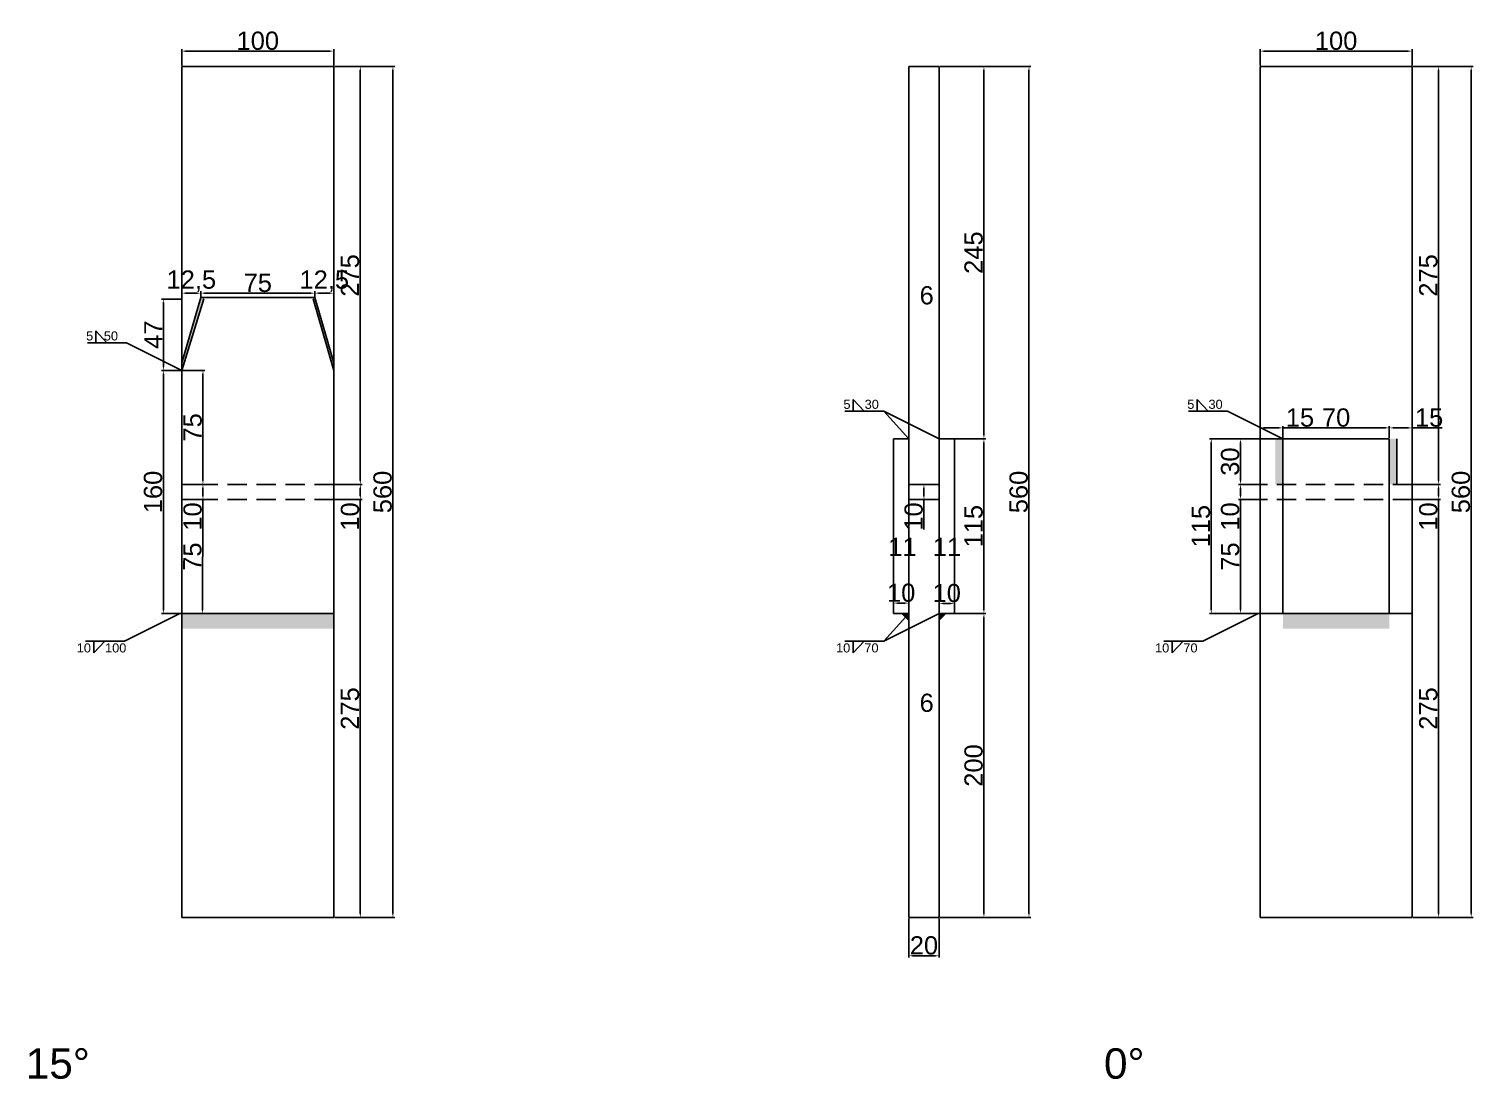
# Model space of a CAD drawing. Header units: millimetres. Extents: x 1455 to 24185, y -7314 to 4772.
# Drawn here: x 7028 to 7979, y 1265 to 1956 of the extents above; entities that cross this region are included whole.
import ezdxf

# ---------------------------------------------------------------- set-up
doc = ezdxf.new("R2010")
doc.units = ezdxf.units.MM
doc.linetypes.add('DASHED', pattern=[19.05, 12.7, -6.35])
for name, color, linetype in [('尺寸标注', 6, 'Continuous'), ('标号', 4, 'Continuous'), ('焊缝', 250, 'Continuous')]:
    doc.layers.add(name, color=color, linetype=linetype)
doc.styles.get("Standard").update_dxf_attribs({"font": 'arial.ttf'})
doc.dimstyles.new('ISO-25-JHF', dxfattribs={"dimtxt": 12, "dimasz": 2.5, "dimexe": 1.25, "dimexo": 0.625, "dimtad": 1, "dimtxsty": 'Standard', "dimcen": 2.5, "dimadec": 0, "dimazin": 0, "dimtfac": 1, "dimtmove": 0, "dimatfit": 3, "dimfxl": 1, "dimarcsym": 0})

# ---------------------------------------------------------------- blocks, each defined once
blk = doc.blocks.new('*D165')
at = {"layer": 'Defpoints', "color": 0, "transparency": 16777216}
for p in [(7229.04, 1941.79), (7129.04, 1931.65), (7229.04, 1931.65)]:
    blk.add_point(p, dxfattribs=at)
at = {"layer": '尺寸标注', "color": 0, "lineweight": -2, "transparency": 16777216}
for p, q in [((7129.04, 1932.27), (7129.04, 1943.04)), ((7131.54, 1941.79), (7226.54, 1941.79)), ((7229.04, 1932.27), (7229.04, 1943.04))]:
    blk.add_line(p, q, dxfattribs=at)
at = {"layer": '尺寸标注', "color": 0, "transparency": 16777216}
for points in [[(7131.54, 1942.2), (7131.54, 1941.37), (7129.04, 1941.79)], [(7226.54, 1942.2), (7226.54, 1941.37), (7229.04, 1941.79)]]:
    blk.add_solid(points, dxfattribs=at)
at = {"layer": '尺寸标注', "color": 0, "transparency": 16777216, "insert": (7179.04, 1948.54), "char_height": 12, "attachment_point": 5}
blk.add_mtext('100', dxfattribs=at)
blk = doc.blocks.new('*D166')
at = {"layer": 'Defpoints', "color": 0, "transparency": 16777216}
for p in [(7229.04, 1931.65), (7229.04, 1656.65), (7246.52, 1656.65)]:
    blk.add_point(p, dxfattribs=at)
at = {"layer": '尺寸标注', "color": 0, "lineweight": -2, "transparency": 16777216}
for p, q in [((7229.67, 1931.65), (7247.77, 1931.65)), ((7246.52, 1929.15), (7246.52, 1659.15)), ((7229.67, 1656.65), (7247.77, 1656.65))]:
    blk.add_line(p, q, dxfattribs=at)
at = {"layer": '尺寸标注', "color": 0, "transparency": 16777216}
for points in [[(7246.1, 1929.15), (7246.94, 1929.15), (7246.52, 1931.65)], [(7246.1, 1659.15), (7246.94, 1659.15), (7246.52, 1656.65)]]:
    blk.add_solid(points, dxfattribs=at)
at = {"layer": '尺寸标注', "color": 0, "transparency": 16777216, "insert": (7239.77, 1794.15), "char_height": 12, "attachment_point": 5, "rotation": 90}
blk.add_mtext('275', dxfattribs=at)
blk = doc.blocks.new('*D54')
at = {"layer": 'Defpoints', "color": 0, "transparency": 16777216}
for p in [(7116.88, 1731.65), (7129.04, 1731.65), (7129.04, 1571.65)]:
    blk.add_point(p, dxfattribs=at)
at = {"layer": '尺寸标注', "color": 0, "lineweight": -2, "transparency": 16777216}
for p, q in [((7128.42, 1731.65), (7115.63, 1731.65)), ((7116.88, 1574.15), (7116.88, 1729.15)), ((7128.42, 1571.65), (7115.63, 1571.65))]:
    blk.add_line(p, q, dxfattribs=at)
at = {"layer": '尺寸标注', "color": 0, "transparency": 16777216}
for points in [[(7116.47, 1729.15), (7117.3, 1729.15), (7116.88, 1731.65)], [(7116.47, 1574.15), (7117.3, 1574.15), (7116.88, 1571.65)]]:
    blk.add_solid(points, dxfattribs=at)
at = {"layer": '尺寸标注', "color": 0, "transparency": 16777216, "insert": (7110.13, 1651.65), "char_height": 12, "attachment_point": 5, "rotation": 90}
blk.add_mtext('160', dxfattribs=at)
blk = doc.blocks.new('*D167')
at = {"layer": 'Defpoints', "color": 0, "transparency": 16777216}
for p in [(7229.04, 1656.65), (7229.04, 1646.65), (7246.52, 1646.65)]:
    blk.add_point(p, dxfattribs=at)
at = {"layer": '尺寸标注', "color": 0, "lineweight": -2, "transparency": 16777216}
for p, q in [((7229.67, 1656.65), (7247.77, 1656.65)), ((7246.52, 1654.15), (7246.52, 1649.15)), ((7229.67, 1646.65), (7247.77, 1646.65)), ((7246.52, 1646.65), (7246.52, 1626.88))]:
    blk.add_line(p, q, dxfattribs=at)
at = {"layer": '尺寸标注', "color": 0, "transparency": 16777216}
for points in [[(7246.1, 1654.15), (7246.94, 1654.15), (7246.52, 1656.65)], [(7246.1, 1649.15), (7246.94, 1649.15), (7246.52, 1646.65)]]:
    blk.add_solid(points, dxfattribs=at)
at = {"layer": '尺寸标注', "color": 0, "transparency": 16777216, "insert": (7239.77, 1635.51), "char_height": 12, "attachment_point": 5, "rotation": 90}
blk.add_mtext('10', dxfattribs=at)
blk = doc.blocks.new('*D168')
at = {"layer": 'Defpoints', "color": 0, "transparency": 16777216}
for p in [(7229.04, 1646.65), (7229.04, 1371.65), (7246.52, 1371.65)]:
    blk.add_point(p, dxfattribs=at)
at = {"layer": '尺寸标注', "color": 0, "lineweight": -2, "transparency": 16777216}
for p, q in [((7229.67, 1646.65), (7247.77, 1646.65)), ((7246.52, 1644.15), (7246.52, 1374.15)), ((7229.67, 1371.65), (7247.77, 1371.65))]:
    blk.add_line(p, q, dxfattribs=at)
at = {"layer": '尺寸标注', "color": 0, "transparency": 16777216}
for points in [[(7246.1, 1644.15), (7246.94, 1644.15), (7246.52, 1646.65)], [(7246.1, 1374.15), (7246.94, 1374.15), (7246.52, 1371.65)]]:
    blk.add_solid(points, dxfattribs=at)
at = {"layer": '尺寸标注', "color": 0, "transparency": 16777216, "insert": (7239.77, 1509.15), "char_height": 12, "attachment_point": 5, "rotation": 90}
blk.add_mtext('275', dxfattribs=at)
blk = doc.blocks.new('*D55')
at = {"layer": 'Defpoints', "color": 0, "transparency": 16777216}
for p in [(7229.04, 1931.65), (7229.04, 1371.65), (7267.97, 1371.65)]:
    blk.add_point(p, dxfattribs=at)
at = {"layer": '尺寸标注', "color": 0, "lineweight": -2, "transparency": 16777216}
for p, q in [((7229.67, 1931.65), (7269.22, 1931.65)), ((7267.97, 1929.15), (7267.97, 1374.15)), ((7229.67, 1371.65), (7269.22, 1371.65))]:
    blk.add_line(p, q, dxfattribs=at)
at = {"layer": '尺寸标注', "color": 0, "transparency": 16777216}
for points in [[(7267.55, 1929.15), (7268.39, 1929.15), (7267.97, 1931.65)], [(7267.55, 1374.15), (7268.39, 1374.15), (7267.97, 1371.65)]]:
    blk.add_solid(points, dxfattribs=at)
at = {"layer": '尺寸标注', "color": 0, "transparency": 16777216, "insert": (7261.22, 1651.65), "char_height": 12, "attachment_point": 5, "rotation": 90}
blk.add_mtext('560', dxfattribs=at)
blk = doc.blocks.new('*D151')
at = {"layer": 'Defpoints', "color": 0, "transparency": 16777216}
for p in [(7129.04, 1731.65), (7129.04, 1656.65), (7142.93, 1656.65)]:
    blk.add_point(p, dxfattribs=at)
at = {"layer": '尺寸标注', "color": 0, "lineweight": -2, "transparency": 16777216}
for p, q in [((7129.67, 1731.65), (7144.18, 1731.65)), ((7142.93, 1729.15), (7142.93, 1659.15)), ((7129.67, 1656.65), (7144.18, 1656.65))]:
    blk.add_line(p, q, dxfattribs=at)
at = {"layer": '尺寸标注', "color": 0, "transparency": 16777216}
for points in [[(7142.51, 1729.15), (7143.35, 1729.15), (7142.93, 1731.65)], [(7142.51, 1659.15), (7143.35, 1659.15), (7142.93, 1656.65)]]:
    blk.add_solid(points, dxfattribs=at)
at = {"layer": '尺寸标注', "color": 0, "transparency": 16777216, "insert": (7136.2, 1694.15), "char_height": 12, "attachment_point": 5, "rotation": 90}
blk.add_mtext('75', dxfattribs=at)
blk = doc.blocks.new('*D152')
at = {"layer": 'Defpoints', "color": 0, "transparency": 16777216}
for p in [(7129.04, 1656.65), (7129.04, 1646.65), (7142.93, 1646.65)]:
    blk.add_point(p, dxfattribs=at)
at = {"layer": '尺寸标注', "color": 0, "lineweight": -2, "transparency": 16777216}
for p, q in [((7129.67, 1656.65), (7144.18, 1656.65)), ((7142.93, 1654.15), (7142.93, 1649.15)), ((7129.67, 1646.65), (7144.18, 1646.65)), ((7142.93, 1646.65), (7142.93, 1626.88))]:
    blk.add_line(p, q, dxfattribs=at)
at = {"layer": '尺寸标注', "color": 0, "transparency": 16777216}
for points in [[(7142.51, 1654.15), (7143.35, 1654.15), (7142.93, 1656.65)], [(7142.51, 1649.15), (7143.35, 1649.15), (7142.93, 1646.65)]]:
    blk.add_solid(points, dxfattribs=at)
at = {"layer": '尺寸标注', "color": 0, "transparency": 16777216, "insert": (7136.18, 1635.51), "char_height": 12, "attachment_point": 5, "rotation": 90}
blk.add_mtext('10', dxfattribs=at)
blk = doc.blocks.new('*D46')
at = {"layer": 'Defpoints', "color": 0, "transparency": 16777216}
for p in [(7129.04, 1646.65), (7128.68, 1571.65), (7142.57, 1571.58)]:
    blk.add_point(p, dxfattribs=at)
at = {"layer": '尺寸标注', "color": 0, "lineweight": -2, "transparency": 16777216}
for p, q in [((7129.67, 1646.65), (7144.18, 1646.57)), ((7142.92, 1644.08), (7142.58, 1574.08)), ((7129.3, 1571.65), (7143.82, 1571.57))]:
    blk.add_line(p, q, dxfattribs=at)
at = {"layer": '尺寸标注', "color": 0, "transparency": 16777216}
for points in [[(7142.5, 1644.08), (7143.34, 1644.08), (7142.93, 1646.58)], [(7142.16, 1574.08), (7142.99, 1574.08), (7142.57, 1571.58)]]:
    blk.add_solid(points, dxfattribs=at)
at = {"layer": '尺寸标注', "color": 0, "transparency": 16777216, "insert": (7136.02, 1609.11), "char_height": 12, "attachment_point": 5, "rotation": 89.72111}
blk.add_mtext('75', dxfattribs=at)
blk = doc.blocks.new('*D153')
at = {"layer": 'Defpoints', "color": 0, "transparency": 16777216}
for p in [(7116.88, 1778.65), (7129.04, 1778.65), (7129.04, 1731.65)]:
    blk.add_point(p, dxfattribs=at)
at = {"layer": '尺寸标注', "color": 0, "lineweight": -2, "transparency": 16777216}
for p, q in [((7128.42, 1778.65), (7115.63, 1778.65)), ((7116.88, 1734.15), (7116.88, 1776.15)), ((7128.42, 1731.65), (7115.63, 1731.65))]:
    blk.add_line(p, q, dxfattribs=at)
at = {"layer": '尺寸标注', "color": 0, "transparency": 16777216}
for points in [[(7116.47, 1776.15), (7117.3, 1776.15), (7116.88, 1778.65)], [(7116.47, 1734.15), (7117.3, 1734.15), (7116.88, 1731.65)]]:
    blk.add_solid(points, dxfattribs=at)
at = {"layer": '尺寸标注', "color": 0, "transparency": 16777216, "insert": (7110.26, 1755.15), "char_height": 12, "attachment_point": 5, "rotation": 89.99989}
blk.add_mtext('47', dxfattribs=at)
blk = doc.blocks.new('*D47')
at = {"layer": 'Defpoints', "color": 0, "transparency": 16777216}
for p in [(7129.04, 1779.05), (7141.54, 1782.49), (7141.54, 1779.05)]:
    blk.add_point(p, dxfattribs=at)
at = {"layer": '尺寸标注', "color": 0, "lineweight": -2, "transparency": 16777216}
for p, q in [((7129.04, 1779.68), (7129.04, 1783.74)), ((7131.54, 1782.49), (7139.04, 1782.49)), ((7141.54, 1779.68), (7141.54, 1783.74))]:
    blk.add_line(p, q, dxfattribs=at)
at = {"layer": '尺寸标注', "color": 0, "transparency": 16777216}
for points in [[(7131.54, 1782.91), (7131.54, 1782.08), (7129.04, 1782.49)], [(7139.04, 1782.91), (7139.04, 1782.08), (7141.54, 1782.49)]]:
    blk.add_solid(points, dxfattribs=at)
at = {"layer": '尺寸标注', "color": 0, "transparency": 16777216, "insert": (7135.29, 1790.33), "char_height": 12, "attachment_point": 5}
blk.add_mtext('12,5', dxfattribs=at)
blk = doc.blocks.new('*D48')
at = {"layer": 'Defpoints', "color": 0, "transparency": 16777216}
for p in [(7141.54, 1779.01), (7216.54, 1782.49), (7216.54, 1779.01)]:
    blk.add_point(p, dxfattribs=at)
at = {"layer": '尺寸标注', "color": 0, "lineweight": -2, "transparency": 16777216}
for p, q in [((7141.54, 1779.63), (7141.54, 1783.74)), ((7144.04, 1782.49), (7214.04, 1782.49)), ((7216.54, 1779.63), (7216.54, 1783.74))]:
    blk.add_line(p, q, dxfattribs=at)
at = {"layer": '尺寸标注', "color": 0, "transparency": 16777216}
for points in [[(7144.04, 1782.91), (7144.04, 1782.08), (7141.54, 1782.49)], [(7214.04, 1782.91), (7214.04, 1782.08), (7216.54, 1782.49)]]:
    blk.add_solid(points, dxfattribs=at)
at = {"layer": '尺寸标注', "color": 0, "transparency": 16777216, "insert": (7179.04, 1789.22), "char_height": 12, "attachment_point": 5}
blk.add_mtext('75', dxfattribs=at)
blk = doc.blocks.new('*D49')
at = {"layer": 'Defpoints', "color": 0, "transparency": 16777216}
for p in [(7216.54, 1779.63), (7229.04, 1782.49), (7229.04, 1779.63)]:
    blk.add_point(p, dxfattribs=at)
at = {"layer": '尺寸标注', "color": 0, "lineweight": -2, "transparency": 16777216}
for p, q in [((7216.54, 1780.26), (7216.54, 1783.74)), ((7219.04, 1782.49), (7226.54, 1782.49)), ((7229.04, 1780.26), (7229.04, 1783.74))]:
    blk.add_line(p, q, dxfattribs=at)
at = {"layer": '尺寸标注', "color": 0, "transparency": 16777216}
for points in [[(7219.04, 1782.91), (7219.04, 1782.08), (7216.54, 1782.49)], [(7226.54, 1782.91), (7226.54, 1782.08), (7229.04, 1782.49)]]:
    blk.add_solid(points, dxfattribs=at)
at = {"layer": '尺寸标注', "color": 0, "transparency": 16777216, "insert": (7222.79, 1790.33), "char_height": 12, "attachment_point": 5}
blk.add_mtext('12,5', dxfattribs=at)
blk = doc.blocks.new('*D154')
at = {"layer": 'Defpoints', "color": 0, "transparency": 16777216}
for p in [(7938.76, 1941.79), (7838.76, 1931.65), (7938.76, 1931.65)]:
    blk.add_point(p, dxfattribs=at)
at = {"layer": '尺寸标注', "color": 0, "lineweight": -2, "transparency": 16777216}
for p, q in [((7838.76, 1932.27), (7838.76, 1943.04)), ((7841.26, 1941.79), (7936.26, 1941.79)), ((7938.76, 1932.27), (7938.76, 1943.04))]:
    blk.add_line(p, q, dxfattribs=at)
at = {"layer": '尺寸标注', "color": 0, "transparency": 16777216}
for points in [[(7841.26, 1942.2), (7841.26, 1941.37), (7838.76, 1941.79)], [(7936.26, 1942.2), (7936.26, 1941.37), (7938.76, 1941.79)]]:
    blk.add_solid(points, dxfattribs=at)
at = {"layer": '尺寸标注', "color": 0, "transparency": 16777216, "insert": (7888.76, 1948.54), "char_height": 12, "attachment_point": 5}
blk.add_mtext('100', dxfattribs=at)
blk = doc.blocks.new('*D155')
at = {"layer": 'Defpoints', "color": 0, "transparency": 16777216}
for p in [(7938.76, 1931.65), (7938.76, 1656.65), (7956.23, 1656.65)]:
    blk.add_point(p, dxfattribs=at)
at = {"layer": '尺寸标注', "color": 0, "lineweight": -2, "transparency": 16777216}
for p, q in [((7939.38, 1931.65), (7957.48, 1931.65)), ((7956.23, 1929.15), (7956.23, 1659.15)), ((7939.38, 1656.65), (7957.48, 1656.65))]:
    blk.add_line(p, q, dxfattribs=at)
at = {"layer": '尺寸标注', "color": 0, "transparency": 16777216}
for points in [[(7955.82, 1929.15), (7956.65, 1929.15), (7956.23, 1931.65)], [(7955.82, 1659.15), (7956.65, 1659.15), (7956.23, 1656.65)]]:
    blk.add_solid(points, dxfattribs=at)
at = {"layer": '尺寸标注', "color": 0, "transparency": 16777216, "insert": (7949.48, 1794.15), "char_height": 12, "attachment_point": 5, "rotation": 90}
blk.add_mtext('275', dxfattribs=at)
blk = doc.blocks.new('*D156')
at = {"layer": 'Defpoints', "color": 0, "transparency": 16777216}
for p in [(7938.76, 1656.65), (7938.76, 1646.65), (7956.23, 1646.65)]:
    blk.add_point(p, dxfattribs=at)
at = {"layer": '尺寸标注', "color": 0, "lineweight": -2, "transparency": 16777216}
for p, q in [((7939.38, 1656.65), (7957.48, 1656.65)), ((7956.23, 1654.15), (7956.23, 1649.15)), ((7939.38, 1646.65), (7957.48, 1646.65)), ((7956.23, 1646.65), (7956.23, 1626.88))]:
    blk.add_line(p, q, dxfattribs=at)
at = {"layer": '尺寸标注', "color": 0, "transparency": 16777216}
for points in [[(7955.82, 1654.15), (7956.65, 1654.15), (7956.23, 1656.65)], [(7955.82, 1649.15), (7956.65, 1649.15), (7956.23, 1646.65)]]:
    blk.add_solid(points, dxfattribs=at)
at = {"layer": '尺寸标注', "color": 0, "transparency": 16777216, "insert": (7949.48, 1635.51), "char_height": 12, "attachment_point": 5, "rotation": 90}
blk.add_mtext('10', dxfattribs=at)
blk = doc.blocks.new('*D157')
at = {"layer": 'Defpoints', "color": 0, "transparency": 16777216}
for p in [(7938.76, 1646.65), (7938.76, 1371.65), (7956.23, 1371.65)]:
    blk.add_point(p, dxfattribs=at)
at = {"layer": '尺寸标注', "color": 0, "lineweight": -2, "transparency": 16777216}
for p, q in [((7939.38, 1646.65), (7957.48, 1646.65)), ((7956.23, 1644.15), (7956.23, 1374.15)), ((7939.38, 1371.65), (7957.48, 1371.65))]:
    blk.add_line(p, q, dxfattribs=at)
at = {"layer": '尺寸标注', "color": 0, "transparency": 16777216}
for points in [[(7955.82, 1644.15), (7956.65, 1644.15), (7956.23, 1646.65)], [(7955.82, 1374.15), (7956.65, 1374.15), (7956.23, 1371.65)]]:
    blk.add_solid(points, dxfattribs=at)
at = {"layer": '尺寸标注', "color": 0, "transparency": 16777216, "insert": (7949.48, 1509.15), "char_height": 12, "attachment_point": 5, "rotation": 90}
blk.add_mtext('275', dxfattribs=at)
blk = doc.blocks.new('*D50')
at = {"layer": 'Defpoints', "color": 0, "transparency": 16777216}
for p in [(7938.76, 1931.65), (7938.76, 1371.65), (7977.69, 1371.65)]:
    blk.add_point(p, dxfattribs=at)
at = {"layer": '尺寸标注', "color": 0, "lineweight": -2, "transparency": 16777216}
for p, q in [((7939.38, 1931.65), (7978.94, 1931.65)), ((7977.69, 1929.15), (7977.69, 1374.15)), ((7939.38, 1371.65), (7978.94, 1371.65))]:
    blk.add_line(p, q, dxfattribs=at)
at = {"layer": '尺寸标注', "color": 0, "transparency": 16777216}
for points in [[(7977.27, 1929.15), (7978.1, 1929.15), (7977.69, 1931.65)], [(7977.27, 1374.15), (7978.1, 1374.15), (7977.69, 1371.65)]]:
    blk.add_solid(points, dxfattribs=at)
at = {"layer": '尺寸标注', "color": 0, "transparency": 16777216, "insert": (7970.93, 1651.65), "char_height": 12, "attachment_point": 5, "rotation": 90}
blk.add_mtext('560', dxfattribs=at)
blk = doc.blocks.new('*D158')
at = {"layer": 'Defpoints', "color": 0, "transparency": 16777216}
for p in [(7607.49, 1371.65), (7627.49, 1371.65), (7627.49, 1346.45)]:
    blk.add_point(p, dxfattribs=at)
at = {"layer": '尺寸标注', "color": 0, "lineweight": -2, "transparency": 16777216}
for p, q in [((7607.49, 1371.02), (7607.49, 1345.2)), ((7627.49, 1371.02), (7627.49, 1345.2)), ((7609.99, 1346.45), (7624.99, 1346.45))]:
    blk.add_line(p, q, dxfattribs=at)
at = {"layer": '尺寸标注', "color": 0, "transparency": 16777216}
for points in [[(7609.99, 1346.87), (7609.99, 1346.03), (7607.49, 1346.45)], [(7624.99, 1346.87), (7624.99, 1346.03), (7627.49, 1346.45)]]:
    blk.add_solid(points, dxfattribs=at)
at = {"layer": '尺寸标注', "color": 0, "transparency": 16777216, "insert": (7617.49, 1353.2), "char_height": 12, "attachment_point": 5}
blk.add_mtext('20', dxfattribs=at)
blk = doc.blocks.new('*D159')
at = {"layer": 'Defpoints', "color": 0, "transparency": 16777216}
for p in [(7607.49, 1578.53), (7597.49, 1571.65), (7607.49, 1571.65)]:
    blk.add_point(p, dxfattribs=at)
at = {"layer": '尺寸标注', "color": 0, "lineweight": -2, "transparency": 16777216}
for p, q in [((7597.49, 1572.27), (7597.49, 1579.78)), ((7599.99, 1578.53), (7604.99, 1578.53)), ((7607.49, 1572.27), (7607.49, 1579.78))]:
    blk.add_line(p, q, dxfattribs=at)
at = {"layer": '尺寸标注', "color": 0, "transparency": 16777216}
for points in [[(7599.99, 1578.95), (7599.99, 1578.11), (7597.49, 1578.53)], [(7604.99, 1578.95), (7604.99, 1578.11), (7607.49, 1578.53)]]:
    blk.add_solid(points, dxfattribs=at)
at = {"layer": '尺寸标注', "color": 0, "transparency": 16777216, "insert": (7602.49, 1585.28), "char_height": 12, "attachment_point": 5}
blk.add_mtext('10', dxfattribs=at)
blk = doc.blocks.new('*D135')
at = {"layer": 'Defpoints', "color": 0, "transparency": 16777216}
for p in [(7637.49, 1578.32), (7627.49, 1571.65), (7637.49, 1571.65)]:
    blk.add_point(p, dxfattribs=at)
at = {"layer": '尺寸标注', "color": 0, "lineweight": -2, "transparency": 16777216}
for p, q in [((7627.49, 1572.27), (7627.49, 1579.57)), ((7629.99, 1578.32), (7634.99, 1578.32)), ((7637.49, 1572.27), (7637.49, 1579.57))]:
    blk.add_line(p, q, dxfattribs=at)
at = {"layer": '尺寸标注', "color": 0, "transparency": 16777216}
for points in [[(7629.99, 1578.73), (7629.99, 1577.9), (7627.49, 1578.32)], [(7634.99, 1578.73), (7634.99, 1577.9), (7637.49, 1578.32)]]:
    blk.add_solid(points, dxfattribs=at)
at = {"layer": '尺寸标注', "color": 0, "transparency": 16777216, "insert": (7632.49, 1585.07), "char_height": 12, "attachment_point": 5}
blk.add_mtext('10', dxfattribs=at)
blk = doc.blocks.new('*D136')
at = {"layer": 'Defpoints', "color": 0, "transparency": 16777216}
for p in [(7627.49, 1931.65), (7627.49, 1686.65), (7656.96, 1686.65)]:
    blk.add_point(p, dxfattribs=at)
at = {"layer": '尺寸标注', "color": 0, "lineweight": -2, "transparency": 16777216}
for p, q in [((7628.11, 1931.65), (7658.21, 1931.65)), ((7656.96, 1929.15), (7656.96, 1689.15)), ((7628.11, 1686.65), (7658.21, 1686.65))]:
    blk.add_line(p, q, dxfattribs=at)
at = {"layer": '尺寸标注', "color": 0, "transparency": 16777216}
for points in [[(7656.54, 1929.15), (7657.37, 1929.15), (7656.96, 1931.65)], [(7656.54, 1689.15), (7657.37, 1689.15), (7656.96, 1686.65)]]:
    blk.add_solid(points, dxfattribs=at)
at = {"layer": '尺寸标注', "color": 0, "transparency": 16777216, "insert": (7650.2, 1809.15), "char_height": 12, "attachment_point": 5, "rotation": 90}
blk.add_mtext('245', dxfattribs=at)
blk = doc.blocks.new('*D137')
at = {"layer": 'Defpoints', "color": 0, "transparency": 16777216}
for p in [(7637.49, 1686.65), (7637.49, 1571.65), (7656.96, 1571.65)]:
    blk.add_point(p, dxfattribs=at)
at = {"layer": '尺寸标注', "color": 0, "lineweight": -2, "transparency": 16777216}
for p, q in [((7638.11, 1686.65), (7658.21, 1686.65)), ((7656.96, 1684.15), (7656.96, 1574.15)), ((7638.11, 1571.65), (7658.21, 1571.65))]:
    blk.add_line(p, q, dxfattribs=at)
at = {"layer": '尺寸标注', "color": 0, "transparency": 16777216}
for points in [[(7656.54, 1684.15), (7657.37, 1684.15), (7656.96, 1686.65)], [(7656.54, 1574.15), (7657.37, 1574.15), (7656.96, 1571.65)]]:
    blk.add_solid(points, dxfattribs=at)
at = {"layer": '尺寸标注', "color": 0, "transparency": 16777216, "insert": (7650.2, 1629.15), "char_height": 12, "attachment_point": 5, "rotation": 90}
blk.add_mtext('115', dxfattribs=at)
blk = doc.blocks.new('*D138')
at = {"layer": 'Defpoints', "color": 0, "transparency": 16777216}
for p in [(7627.49, 1571.65), (7627.49, 1371.65), (7656.96, 1371.65)]:
    blk.add_point(p, dxfattribs=at)
at = {"layer": '尺寸标注', "color": 0, "lineweight": -2, "transparency": 16777216}
for p, q in [((7628.11, 1571.65), (7658.21, 1571.65)), ((7656.96, 1569.15), (7656.96, 1374.15)), ((7628.11, 1371.65), (7658.21, 1371.65))]:
    blk.add_line(p, q, dxfattribs=at)
at = {"layer": '尺寸标注', "color": 0, "transparency": 16777216}
for points in [[(7656.54, 1569.15), (7657.37, 1569.15), (7656.96, 1571.65)], [(7656.54, 1374.15), (7657.37, 1374.15), (7656.96, 1371.65)]]:
    blk.add_solid(points, dxfattribs=at)
at = {"layer": '尺寸标注', "color": 0, "transparency": 16777216, "insert": (7650.2, 1471.65), "char_height": 12, "attachment_point": 5, "rotation": 90}
blk.add_mtext('200', dxfattribs=at)
blk = doc.blocks.new('*D43')
at = {"layer": 'Defpoints', "color": 0, "transparency": 16777216}
for p in [(7628.11, 1931.65), (7628.11, 1371.65), (7686.63, 1371.65)]:
    blk.add_point(p, dxfattribs=at)
at = {"layer": '尺寸标注', "color": 0, "lineweight": -2, "transparency": 16777216}
for p, q in [((7628.74, 1931.65), (7687.88, 1931.65)), ((7686.63, 1929.15), (7686.63, 1374.15)), ((7628.74, 1371.65), (7687.88, 1371.65))]:
    blk.add_line(p, q, dxfattribs=at)
at = {"layer": '尺寸标注', "color": 0, "transparency": 16777216}
for points in [[(7686.21, 1929.15), (7687.04, 1929.15), (7686.63, 1931.65)], [(7686.21, 1374.15), (7687.04, 1374.15), (7686.63, 1371.65)]]:
    blk.add_solid(points, dxfattribs=at)
at = {"layer": '尺寸标注', "color": 0, "transparency": 16777216, "insert": (7679.88, 1651.65), "char_height": 12, "attachment_point": 5, "rotation": 90}
blk.add_mtext('560', dxfattribs=at)
blk = doc.blocks.new('*D139')
at = {"layer": 'Defpoints', "color": 0, "transparency": 16777216}
for p in [(7627.49, 1656.65), (7617.49, 1646.65), (7627.49, 1646.65)]:
    blk.add_point(p, dxfattribs=at)
at = {"layer": '尺寸标注', "color": 0, "lineweight": -2, "transparency": 16777216}
for p, q in [((7626.86, 1656.65), (7616.24, 1656.65)), ((7617.49, 1654.15), (7617.49, 1649.15)), ((7626.86, 1646.65), (7616.24, 1646.65)), ((7617.49, 1646.65), (7617.49, 1626.88))]:
    blk.add_line(p, q, dxfattribs=at)
at = {"layer": '尺寸标注', "color": 0, "transparency": 16777216}
for points in [[(7617.07, 1654.15), (7617.91, 1654.15), (7617.49, 1656.65)], [(7617.07, 1649.15), (7617.91, 1649.15), (7617.49, 1646.65)]]:
    blk.add_solid(points, dxfattribs=at)
at = {"layer": '尺寸标注', "color": 0, "transparency": 16777216, "insert": (7610.74, 1635.51), "char_height": 12, "attachment_point": 5, "rotation": 90}
blk.add_mtext('10', dxfattribs=at)
blk = doc.blocks.new('*D140')
at = {"layer": 'Defpoints', "color": 0, "transparency": 16777216}
for p in [(7806.6, 1686.65), (7853.76, 1686.65), (7853.76, 1571.65)]:
    blk.add_point(p, dxfattribs=at)
at = {"layer": '尺寸标注', "color": 0, "lineweight": -2, "transparency": 16777216}
for p, q in [((7853.13, 1686.65), (7805.35, 1686.65)), ((7806.6, 1574.15), (7806.6, 1684.15)), ((7853.13, 1571.65), (7805.35, 1571.65))]:
    blk.add_line(p, q, dxfattribs=at)
at = {"layer": '尺寸标注', "color": 0, "transparency": 16777216}
for points in [[(7806.18, 1684.15), (7807.01, 1684.15), (7806.6, 1686.65)], [(7806.18, 1574.15), (7807.01, 1574.15), (7806.6, 1571.65)]]:
    blk.add_solid(points, dxfattribs=at)
at = {"layer": '尺寸标注', "color": 0, "transparency": 16777216, "insert": (7799.85, 1629.15), "char_height": 12, "attachment_point": 5, "rotation": 90}
blk.add_mtext('115', dxfattribs=at)
blk = doc.blocks.new('*D44')
at = {"layer": 'Defpoints', "color": 0, "transparency": 16777216}
for p in [(7825.81, 1686.65), (7838.76, 1686.65), (7838.76, 1656.65)]:
    blk.add_point(p, dxfattribs=at)
at = {"layer": '尺寸标注', "color": 0, "lineweight": -2, "transparency": 16777216}
for p, q in [((7838.13, 1686.65), (7824.56, 1686.65)), ((7825.81, 1659.15), (7825.81, 1684.15)), ((7838.13, 1656.65), (7824.56, 1656.65))]:
    blk.add_line(p, q, dxfattribs=at)
at = {"layer": '尺寸标注', "color": 0, "transparency": 16777216}
for points in [[(7825.39, 1684.15), (7826.22, 1684.15), (7825.81, 1686.65)], [(7825.39, 1659.15), (7826.22, 1659.15), (7825.81, 1656.65)]]:
    blk.add_solid(points, dxfattribs=at)
at = {"layer": '尺寸标注', "color": 0, "transparency": 16777216, "insert": (7819.05, 1671.65), "char_height": 12, "attachment_point": 5, "rotation": 90}
blk.add_mtext('30', dxfattribs=at)
blk = doc.blocks.new('*D141')
at = {"layer": 'Defpoints', "color": 0, "transparency": 16777216}
for p in [(7853.76, 1693.82), (7838.76, 1686.65), (7853.76, 1686.65)]:
    blk.add_point(p, dxfattribs=at)
at = {"layer": '尺寸标注', "color": 0, "lineweight": -2, "transparency": 16777216}
for p, q in [((7838.76, 1687.27), (7838.76, 1695.07)), ((7841.26, 1693.82), (7851.26, 1693.82)), ((7853.76, 1687.27), (7853.76, 1695.07)), ((7853.76, 1693.82), (7873.66, 1693.82))]:
    blk.add_line(p, q, dxfattribs=at)
at = {"layer": '尺寸标注', "color": 0, "transparency": 16777216}
for points in [[(7841.26, 1694.24), (7841.26, 1693.4), (7838.76, 1693.82)], [(7851.26, 1694.24), (7851.26, 1693.4), (7853.76, 1693.82)]]:
    blk.add_solid(points, dxfattribs=at)
at = {"layer": '尺寸标注', "color": 0, "transparency": 16777216, "insert": (7864.96, 1700.57), "char_height": 12, "attachment_point": 5}
blk.add_mtext('15', dxfattribs=at)
blk = doc.blocks.new('*D142')
at = {"layer": 'Defpoints', "color": 0, "transparency": 16777216}
for p in [(7923.76, 1693.82), (7853.76, 1686.65), (7923.76, 1686.65)]:
    blk.add_point(p, dxfattribs=at)
at = {"layer": '尺寸标注', "color": 0, "lineweight": -2, "transparency": 16777216}
for p, q in [((7853.76, 1687.27), (7853.76, 1695.07)), ((7856.26, 1693.82), (7921.26, 1693.82)), ((7923.76, 1687.27), (7923.76, 1695.07))]:
    blk.add_line(p, q, dxfattribs=at)
at = {"layer": '尺寸标注', "color": 0, "transparency": 16777216}
for points in [[(7856.26, 1694.24), (7856.26, 1693.4), (7853.76, 1693.82)], [(7921.26, 1694.24), (7921.26, 1693.4), (7923.76, 1693.82)]]:
    blk.add_solid(points, dxfattribs=at)
at = {"layer": '尺寸标注', "color": 0, "transparency": 16777216, "insert": (7888.76, 1700.57), "char_height": 12, "attachment_point": 5}
blk.add_mtext('70', dxfattribs=at)
blk = doc.blocks.new('*D143')
at = {"layer": 'Defpoints', "color": 0, "transparency": 16777216}
for p in [(7938.76, 1693.82), (7923.76, 1686.65), (7938.76, 1686.65)]:
    blk.add_point(p, dxfattribs=at)
at = {"layer": '尺寸标注', "color": 0, "lineweight": -2, "transparency": 16777216}
for p, q in [((7923.76, 1687.27), (7923.76, 1695.07)), ((7926.26, 1693.82), (7936.26, 1693.82)), ((7938.76, 1687.27), (7938.76, 1695.07)), ((7938.76, 1693.82), (7958.66, 1693.82))]:
    blk.add_line(p, q, dxfattribs=at)
at = {"layer": '尺寸标注', "color": 0, "transparency": 16777216}
for points in [[(7926.26, 1694.24), (7926.26, 1693.4), (7923.76, 1693.82)], [(7936.26, 1694.24), (7936.26, 1693.4), (7938.76, 1693.82)]]:
    blk.add_solid(points, dxfattribs=at)
at = {"layer": '尺寸标注', "color": 0, "transparency": 16777216, "insert": (7949.96, 1700.57), "char_height": 12, "attachment_point": 5}
blk.add_mtext('15', dxfattribs=at)
blk = doc.blocks.new('*D144')
at = {"layer": 'Defpoints', "color": 0, "transparency": 16777216}
for p in [(7838.76, 1656.65), (7825.81, 1646.65), (7838.76, 1646.65)]:
    blk.add_point(p, dxfattribs=at)
at = {"layer": '尺寸标注', "color": 0, "lineweight": -2, "transparency": 16777216}
for p, q in [((7838.13, 1656.65), (7824.56, 1656.65)), ((7825.81, 1654.15), (7825.81, 1649.15)), ((7838.13, 1646.65), (7824.56, 1646.65)), ((7825.81, 1646.65), (7825.81, 1626.88))]:
    blk.add_line(p, q, dxfattribs=at)
at = {"layer": '尺寸标注', "color": 0, "transparency": 16777216}
for points in [[(7825.39, 1654.15), (7826.22, 1654.15), (7825.81, 1656.65)], [(7825.39, 1649.15), (7826.22, 1649.15), (7825.81, 1646.65)]]:
    blk.add_solid(points, dxfattribs=at)
at = {"layer": '尺寸标注', "color": 0, "transparency": 16777216, "insert": (7819.05, 1635.51), "char_height": 12, "attachment_point": 5, "rotation": 90}
blk.add_mtext('10', dxfattribs=at)
blk = doc.blocks.new('*D145')
at = {"layer": 'Defpoints', "color": 0, "transparency": 16777216}
for p in [(7838.76, 1646.65), (7825.81, 1571.65), (7838.76, 1571.65)]:
    blk.add_point(p, dxfattribs=at)
at = {"layer": '尺寸标注', "color": 0, "lineweight": -2, "transparency": 16777216}
for p, q in [((7838.13, 1646.65), (7824.56, 1646.65)), ((7825.81, 1644.15), (7825.81, 1574.15)), ((7838.13, 1571.65), (7824.56, 1571.65))]:
    blk.add_line(p, q, dxfattribs=at)
at = {"layer": '尺寸标注', "color": 0, "transparency": 16777216}
for points in [[(7825.39, 1644.15), (7826.22, 1644.15), (7825.81, 1646.65)], [(7825.39, 1574.15), (7826.22, 1574.15), (7825.81, 1571.65)]]:
    blk.add_solid(points, dxfattribs=at)
at = {"layer": '尺寸标注', "color": 0, "transparency": 16777216, "insert": (7819.08, 1609.15), "char_height": 12, "attachment_point": 5, "rotation": 90}
blk.add_mtext('75', dxfattribs=at)

msp = doc.modelspace()

# ---------------------------------------------------------------- hatches: boundary and pattern name
at = {"layer": '焊缝'}
h = msp.add_hatch(color=250, dxfattribs=at)
h.dxf.hatch_style = 1
h.paths.add_polyline_path([(7129.04, 1736.751), (7129.04, 1731.648), (7143.626, 1778.709), (7141.54, 1779.68)])
h = msp.add_hatch(color=250, dxfattribs=at)
h.dxf.hatch_style = 1
h.paths.add_polyline_path([(7229.04, 1736.751), (7229.04, 1731.648), (7214.997, 1778.701), (7216.54, 1779.633)])
h = msp.add_hatch(color=250, dxfattribs=at)
h.dxf.hatch_style = 1
h.paths.add_polyline_path([(7853.756, 1686.648), (7848.756, 1686.648), (7848.756, 1656.648), (7853.756, 1656.648)])
h = msp.add_hatch(color=250, dxfattribs=at)
h.dxf.hatch_style = 1
h.paths.add_polyline_path([(7923.756, 1686.648), (7928.756, 1686.628), (7928.756, 1656.648), (7923.756, 1656.648)])
h = msp.add_hatch(color=250, dxfattribs=at)
h.dxf.hatch_style = 1
h.paths.add_polyline_path([(7129.04, 1561.648), (7129.04, 1571.648), (7229.04, 1571.648), (7229.038, 1561.648)])
h = msp.add_hatch(color=250, dxfattribs=at)
h.dxf.hatch_style = 1
h.paths.add_polyline_path([(7607.489, 1566.648), (7602.489, 1571.648), (7607.489, 1571.648)])
h = msp.add_hatch(color=250, dxfattribs=at)
h.dxf.hatch_style = 1
h.paths.add_polyline_path([(7627.489, 1566.648), (7632.489, 1571.648), (7627.489, 1571.648)])
h = msp.add_hatch(color=250, dxfattribs=at)
h.dxf.hatch_style = 1
h.paths.add_polyline_path([(7853.756, 1561.648), (7853.756, 1571.648), (7923.756, 1571.648), (7923.756, 1561.648)])

# ---------------------------------------------------------------- linework, layer by layer
for p, q in [((7129.04, 1931.648), (7229.04, 1931.648)), ((7129.04, 1656.648), (7129.04, 1931.648)), ((7229.04, 1931.648), (7229.04, 1656.648)), ((7607.489, 1931.648), (7627.489, 1931.648)), ((7607.489, 1931.648), (7607.489, 1656.648)), ((7627.489, 1931.648), (7627.489, 1656.648)), ((7838.756, 1931.648), (7938.756, 1931.648)), ((7838.756, 1656.648), (7838.756, 1931.648)), ((7938.756, 1931.648), (7938.756, 1656.648)), ((7141.54, 1779.68), (7216.54, 1779.633)), ((7129.04, 1731.648), (7129.04, 1571.648)), ((7229.04, 1571.648), (7229.04, 1731.648)), ((7838.756, 1731.648), (7838.756, 1571.648)), ((7938.756, 1571.648), (7938.756, 1731.648)), ((7597.489, 1686.648), (7597.489, 1571.648)), ((7607.489, 1686.648), (7597.489, 1686.648)), ((7637.489, 1686.648), (7627.489, 1686.648)), ((7637.489, 1686.648), (7637.489, 1571.648)), ((7853.756, 1686.648), (7923.756, 1686.648)), ((7853.756, 1571.648), (7853.756, 1686.648)), ((7853.756, 1686.648), (7923.756, 1686.648)), ((7923.756, 1686.648), (7923.756, 1571.648)), ((7627.489, 1656.648), (7607.489, 1656.648)), ((7607.489, 1656.648), (7607.489, 1646.648)), ((7627.489, 1656.648), (7627.489, 1646.648)), ((7129.04, 1371.648), (7129.04, 1646.648)), ((7229.04, 1646.648), (7229.04, 1371.648)), ((7627.489, 1646.648), (7607.489, 1646.648)), ((7607.489, 1371.648), (7607.489, 1646.648)), ((7627.489, 1371.648), (7627.489, 1646.648)), ((7838.756, 1371.648), (7838.756, 1646.648)), ((7938.756, 1646.648), (7938.756, 1371.648)), ((7129.04, 1571.648), (7229.04, 1571.648)), ((7597.489, 1571.648), (7607.489, 1571.648)), ((7637.489, 1571.648), (7627.489, 1571.648)), ((7838.756, 1571.648), (7938.756, 1571.648)), ((7923.756, 1571.648), (7853.756, 1571.648)), ((7229.04, 1371.648), (7129.04, 1371.648)), ((7607.489, 1371.648), (7627.489, 1371.648)), ((7938.756, 1371.648), (7838.756, 1371.648))]:
    msp.add_line(p, q)
at = {"linetype": 'DASHED'}
for p, q in [((7229.04, 1656.648), (7129.04, 1656.648)), ((7938.756, 1656.648), (7838.756, 1656.648)), ((7229.04, 1646.648), (7129.04, 1646.648)), ((7938.756, 1646.648), (7838.756, 1646.648))]:
    msp.add_line(p, q, dxfattribs=at)
at = {"layer": '尺寸标注'}
for p, q in [((7092.649, 1749.838), (7066.886, 1749.838)), ((7072.536, 1749.838), (7072.536, 1757.603)), ((7072.536, 1757.603), (7079.768, 1749.838)), ((7092.649, 1749.838), (7129.04, 1731.648)), ((7570.984, 1704.838), (7570.984, 1712.603)), ((7570.984, 1712.603), (7578.216, 1704.838)), ((7797.252, 1704.838), (7797.252, 1712.603)), ((7797.252, 1712.603), (7804.484, 1704.838)), ((7591.098, 1704.838), (7565.335, 1704.838)), ((7607.489, 1686.648), (7591.098, 1704.838)), ((7591.098, 1704.838), (7627.489, 1686.648)), ((7817.365, 1704.838), (7791.602, 1704.838)), ((7817.365, 1704.838), (7853.756, 1686.648)), ((7091.335, 1553.459), (7127.727, 1571.648)), ((7607.489, 1571.648), (7591.098, 1553.459)), ((7591.098, 1553.459), (7627.489, 1571.648)), ((7801.051, 1553.459), (7837.443, 1571.648)), ((7091.335, 1553.459), (7065.572, 1553.459)), ((7071.222, 1553.459), (7071.222, 1545.694)), ((7071.222, 1545.694), (7078.454, 1553.459)), ((7591.098, 1553.459), (7565.335, 1553.459)), ((7570.984, 1553.459), (7570.984, 1545.694)), ((7570.984, 1545.694), (7578.216, 1553.459)), ((7801.051, 1553.459), (7775.288, 1553.459)), ((7780.938, 1553.459), (7780.938, 1545.694)), ((7780.938, 1545.694), (7788.17, 1553.459))]:
    msp.add_line(p, q, dxfattribs=at)
at = {"layer": '焊缝'}
for p, q in [((7141.54, 1779.68), (7129.035, 1736.751)), ((7129.04, 1731.648), (7143.626, 1778.709)), ((7229.04, 1731.648), (7215.486, 1778.842)), ((7216.54, 1779.633), (7229.045, 1736.751)), ((7853.756, 1656.648), (7853.756, 1686.648)), ((7923.756, 1656.648), (7923.756, 1686.648)), ((7928.756, 1686.628), (7928.756, 1656.648)), ((7129.04, 1571.648), (7229.04, 1571.648)), ((7838.756, 1571.648), (7938.756, 1571.648))]:
    msp.add_line(p, q, dxfattribs=at)

# ---------------------------------------------------------------- texts
at = {"char_height": 20, "attachment_point": 1}
for s, insert in [('15° ', (7026.249, 1285.542)), ('0° ', (7735.965, 1285.542))]:
    msp.add_mtext_dynamic_manual_height_columns(s, width=70.10425, gutter_width=12.5, heights=[0], dxfattribs=dict(at, insert=insert))
at = {"layer": '尺寸标注', "char_height": 6}
for s, insert, attachment_point in [('5   50', (7066.066, 1757.355), 1), ('5    30', (7564.515, 1712.355), 1), ('5    30', (7790.782, 1712.355), 1), ('\\pt0;10    100', (7059.88, 1545.942), 7), ('\\pt0;10    70', (7559.643, 1545.942), 7), ('\\pt0;10    70', (7769.596, 1545.942), 7)]:
    msp.add_mtext_dynamic_manual_height_columns(s, width=68.30832, gutter_width=12.5, heights=[0], dxfattribs=dict(at, insert=insert, attachment_point=attachment_point))
at = {"layer": '标号', "char_height": 12, "attachment_point": 7}
for s, insert in [('6 ', (7614.625, 1774.938)), ('11 ', (7594.067, 1609.509)), ('11 ', (7623.367, 1609.509)), ('6 ', (7614.625, 1506.764))]:
    msp.add_mtext_dynamic_manual_height_columns(s, width=70.10425, gutter_width=12.5, heights=[0], dxfattribs=dict(at, insert=insert))

# ---------------------------------------------------------------- dimensions: what is measured, and where the dimension line sits
at = {"layer": '尺寸标注'}
for p1, p2, distance, picture, middle in [((7129.04, 1931.648), (7229.04, 1931.648), 10.138, '*D165', (7179.04, 1948.538)), ((7838.756, 1931.648), (7938.756, 1931.648), 10.138, '*D154', (7888.756, 1948.538)), ((7229.04, 1931.648), (7229.04, 1656.648), 17.478, '*D166', (7239.767, 1794.148)), ((7229.04, 1931.648), (7229.04, 1371.648), 38.931, '*D55', (7261.219, 1651.648)), ((7627.489, 1931.648), (7627.489, 1686.648), 29.467, '*D136', (7650.204, 1809.148)), ((7938.756, 1931.648), (7938.756, 1656.648), 17.478, '*D155', (7949.483, 1794.148)), ((7938.756, 1931.648), (7938.756, 1371.648), 38.931, '*D50', (7970.935, 1651.648)), ((7141.54, 1779.008), (7216.54, 1779.008), 3.484, '*D48', (7179.04, 1789.22)), ((7129.04, 1731.649), (7129.04, 1778.648), 12.158, '*D153', (7110.257, 1755.149)), ((7129.04, 1571.648), (7129.04, 1731.648), 12.158, '*D54', (7110.13, 1651.648)), ((7129.04, 1731.648), (7129.04, 1656.648), 13.891, '*D151', (7136.204, 1694.148)), ((7838.756, 1686.648), (7853.756, 1686.648), 7.173, '*D141', (7864.956, 1700.573)), ((7853.756, 1686.648), (7923.756, 1686.648), 7.173, '*D142', (7888.756, 1700.573)), ((7923.756, 1686.648), (7938.756, 1686.648), 7.173, '*D143', (7949.956, 1700.573)), ((7637.489, 1686.648), (7637.489, 1571.648), 19.467, '*D137', (7650.204, 1629.148)), ((7853.756, 1571.648), (7853.756, 1686.648), 47.158, '*D140', (7799.846, 1629.148)), ((7838.756, 1656.648), (7838.756, 1686.648), 12.951, '*D44', (7819.05, 1671.648)), ((7129.04, 1656.648), (7129.04, 1646.648), 13.891, '*D152', (7136.179, 1635.514)), ((7229.04, 1656.648), (7229.04, 1646.648), 17.478, '*D167', (7239.767, 1635.514)), ((7627.489, 1656.648), (7627.489, 1646.648), -10, '*D139', (7610.737, 1635.514)), ((7838.756, 1656.648), (7838.756, 1646.648), -12.951, '*D144', (7819.054, 1635.514)), ((7938.756, 1656.648), (7938.756, 1646.648), 17.478, '*D156', (7949.483, 1635.514)), ((7129.04, 1646.648), (7128.675, 1571.648), 13.891, '*D46', (7136.021, 1609.114)), ((7229.04, 1646.648), (7229.04, 1371.648), 17.478, '*D168', (7239.767, 1509.148)), ((7838.756, 1646.648), (7838.756, 1571.648), -12.951, '*D145', (7819.078, 1609.148)), ((7938.756, 1646.648), (7938.756, 1371.648), 17.478, '*D157', (7949.483, 1509.148)), ((7627.489, 1571.648), (7627.489, 1371.648), 29.467, '*D138', (7650.204, 1471.648))]:
    dim = msp.add_aligned_dim(p1=p1, p2=p2, distance=distance, dimstyle='ISO-25-JHF', dxfattribs=at)
    dim.commit()
    dim.dimension.update_dxf_attribs({"geometry": picture, "text_midpoint": middle})
for base, p1, p2, angle, picture, middle in [((7686.627, 1371.648), (7628.114, 1931.648), (7628.114, 1371.648), 270, '*D43', (7686.627, 1651.648)), ((7141.54, 1782.493), (7129.04, 1779.055), (7141.54, 1779.055), 0, '*D47', (7135.29, 1782.493)), ((7229.04, 1782.493), (7216.54, 1779.633), (7229.04, 1779.633), 0, '*D49', (7222.79, 1782.493)), ((7607.489, 1578.531), (7597.489, 1571.648), (7607.489, 1571.648), 0, '*D159', (7602.489, 1578.531)), ((7637.489, 1578.317), (7627.489, 1571.648), (7637.489, 1571.648), 0, '*D135', (7632.489, 1578.317)), ((7627.489, 1346.45), (7607.489, 1371.648), (7627.489, 1371.648), 0, '*D158', (7617.489, 1346.45))]:
    dim = msp.add_linear_dim(base=base, p1=p1, p2=p2, angle=angle, dimstyle='ISO-25-JHF', dxfattribs=at)
    dim.commit()
    dim.dimension.update_dxf_attribs({"geometry": picture, "text_midpoint": middle, "dimtype": 161})

doc.saveas('drawing.dxf')
